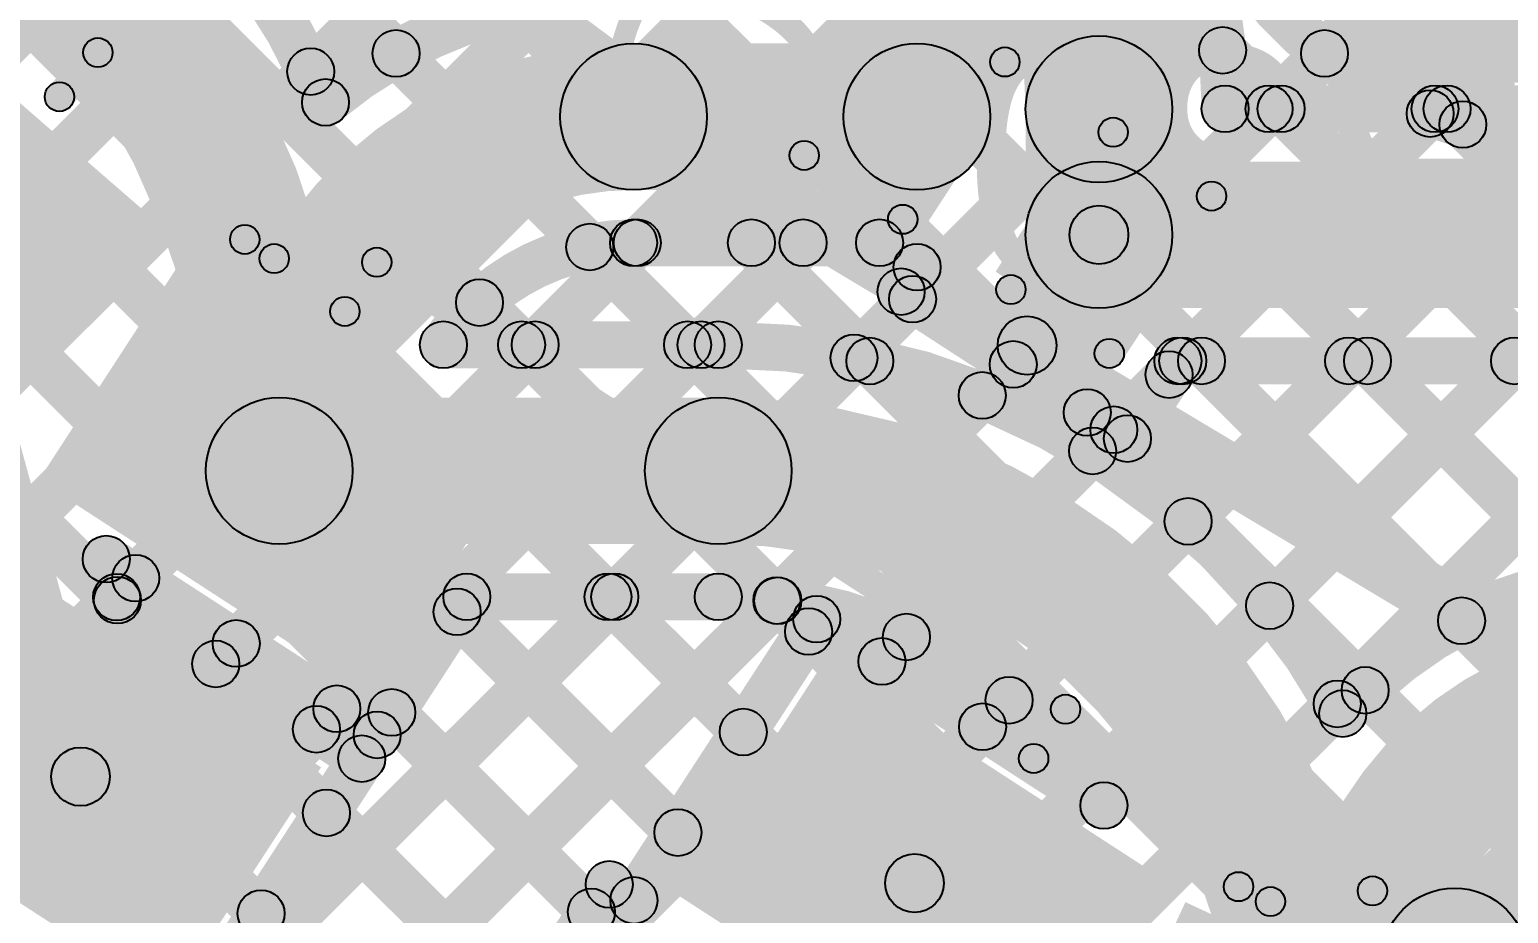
# Model space of a CAD drawing. Header units: millimetres. Extents: x -2.17 to 2.17, y -2.17 to 2.17.
# Drawn here: x -0.8598 to -0.6077, y -1.2034 to -1.0527 of the extents above; entities that cross this region are included whole.
import ezdxf

# ---------------------------------------------------------------- set-up
doc = ezdxf.new("R2010")
doc.units = ezdxf.units.MM
doc.header["$MEASUREMENT"] = 0
for name, color, linetype in [('BottomLayer', 5, 'Continuous'), ('BottomOverlay', 54, 'Continuous'), ('Mechanical2', 216, 'Continuous'), ('TopLayer', 1, 'Continuous'), ('TopOverlay', 2, 'Continuous'), ('TopPaste', 8, 'Continuous'), ('TopSolder', 216, 'Continuous')]:
    doc.layers.add(name, color=color, linetype=linetype)

# ---------------------------------------------------------------- blocks, each defined once
blk = doc.blocks.new('WS2812B_M____181')
at = {"layer": 'TopLayer'}
blk.add_hatch(color=1, dxfattribs=at).paths.add_polyline_path([(0.03504, 0.05079), (0.09409, 0.05079), (0.09409, 0.01142), (0.03504, 0.01142)])
at = {"layer": 'TopOverlay'}
for points in [[(-0.07, 0.0675), (-0.07, 0.0725), (0.07, 0.0725), (0.07, 0.0675)], [(0.0725, 0.06), (0.0675, 0.06), (0.0675, 0.07), (0.0725, 0.07)]]:
    blk.add_hatch(color=2, dxfattribs=at).paths.add_polyline_path(points)
h = blk.add_hatch(color=2, dxfattribs=at)
edge = h.paths.add_edge_path()
edge.add_arc((0.07, 0.07), 0.0025, 0, 360)
h = blk.add_hatch(color=2, dxfattribs=at)
edge = h.paths.add_edge_path()
edge.add_arc((0.07, 0.07), 0.0025, 0, 360)
h = blk.add_hatch(color=2, dxfattribs=at)
edge = h.paths.add_edge_path()
edge.add_arc((0.07, 0.06), 0.0025, 0, 360)
at = {"layer": 'TopPaste'}
blk.add_hatch(color=8, dxfattribs=at).paths.add_polyline_path([(0.03504, 0.05079), (0.09409, 0.05079), (0.09409, 0.01142), (0.03504, 0.01142)])
at = {"layer": 'TopSolder'}
blk.add_hatch(color=216, dxfattribs=at).paths.add_polyline_path([(0.03104, 0.05479), (0.09809, 0.05479), (0.09809, 0.00742), (0.03104, 0.00742)])
at = {"layer": 'TopOverlay'}
for centre in [(0.07, 0.07), (0.07, 0.07), (0.07, 0.06)]:
    blk.add_circle(centre, 0.0025, dxfattribs=at)
blk = doc.blocks.new('WS2812B_M____182')
at = {"layer": 'TopLayer'}
for points in [[(-0.09409, 0.05079), (-0.03504, 0.05079), (-0.03504, 0.01142), (-0.09409, 0.01142)], [(0.03504, 0.05079), (0.09409, 0.05079), (0.09409, 0.01142), (0.03504, 0.01142)], [(-0.09409, -0.01142), (-0.03504, -0.01142), (-0.03504, -0.05079), (-0.09409, -0.05079)]]:
    blk.add_hatch(color=1, dxfattribs=at).paths.add_polyline_path(points)
at = {"layer": 'TopOverlay'}
h = blk.add_hatch(color=2, dxfattribs=at)
edge = h.paths.add_edge_path()
edge.add_arc((-0.07, 0.07), 0.0025, 0, 360)
h = blk.add_hatch(color=2, dxfattribs=at)
edge = h.paths.add_edge_path()
edge.add_arc((-0.07, 0.07), 0.0025, 0, 360)
for points in [[(-0.07, 0.0675), (-0.07, 0.0725), (0.07, 0.0725), (0.07, 0.0675)], [(-0.0675, 0.06), (-0.0725, 0.06), (-0.0725, 0.07), (-0.0675, 0.07)], [(0.0725, 0.06), (0.0675, 0.06), (0.0675, 0.07), (0.0725, 0.07)]]:
    blk.add_hatch(color=2, dxfattribs=at).paths.add_polyline_path(points)
h = blk.add_hatch(color=2, dxfattribs=at)
edge = h.paths.add_edge_path()
edge.add_arc((0.07, 0.07), 0.0025, 0, 360)
h = blk.add_hatch(color=2, dxfattribs=at)
edge = h.paths.add_edge_path()
edge.add_arc((0.07, 0.07), 0.0025, 0, 360)
h = blk.add_hatch(color=2, dxfattribs=at)
edge = h.paths.add_edge_path()
edge.add_arc((-0.091, 0.061), 0.0025, 0, 360)
h = blk.add_hatch(color=2, dxfattribs=at)
edge = h.paths.add_edge_path()
edge.add_arc((-0.085, 0.061), 0.0025, 0, 360)
h = blk.add_hatch(color=2, dxfattribs=at)
edge = h.paths.add_edge_path()
edge.add_arc((-0.07, 0.06), 0.0025, 0, 360)
h = blk.add_hatch(color=2, dxfattribs=at)
edge = h.paths.add_edge_path()
edge.add_arc((0.07, 0.06), 0.0025, 0, 360)
at = {"layer": 'TopPaste'}
for points in [[(-0.09409, 0.05079), (-0.03504, 0.05079), (-0.03504, 0.01142), (-0.09409, 0.01142)], [(0.03504, 0.05079), (0.09409, 0.05079), (0.09409, 0.01142), (0.03504, 0.01142)], [(-0.09409, -0.01142), (-0.03504, -0.01142), (-0.03504, -0.05079), (-0.09409, -0.05079)]]:
    blk.add_hatch(color=8, dxfattribs=at).paths.add_polyline_path(points)
at = {"layer": 'TopSolder'}
for points in [[(-0.09809, 0.05479), (-0.03104, 0.05479), (-0.03104, 0.00742), (-0.09809, 0.00742)], [(0.03104, 0.05479), (0.09809, 0.05479), (0.09809, 0.00742), (0.03104, 0.00742)], [(-0.09809, -0.00742), (-0.03104, -0.00742), (-0.03104, -0.05479), (-0.09809, -0.05479)]]:
    blk.add_hatch(color=216, dxfattribs=at).paths.add_polyline_path(points)
at = {"layer": 'TopOverlay', "const_width": 0.005}
blk.add_lwpolyline([(-0.085, 0.061, 1), (-0.091, 0.061, 1)], format="xyb", close=True, dxfattribs=at)
at = {"layer": 'TopOverlay'}
for centre in [(-0.07, 0.07), (-0.07, 0.07), (0.07, 0.07), (0.07, 0.07), (-0.091, 0.061), (-0.085, 0.061), (-0.07, 0.06), (0.07, 0.06)]:
    blk.add_circle(centre, 0.0025, dxfattribs=at)
blk = doc.blocks.new('WS2812B_M____183')
at = {"layer": 'TopOverlay'}
h = blk.add_hatch(color=2, dxfattribs=at)
edge = h.paths.add_edge_path()
edge.add_arc((-0.07, 0.07), 0.0025, 0, 360)
h = blk.add_hatch(color=2, dxfattribs=at)
edge = h.paths.add_edge_path()
edge.add_arc((-0.07, 0.07), 0.0025, 0, 360)
for points in [[(-0.07, 0.0675), (-0.07, 0.0725), (0.07, 0.0725), (0.07, 0.0675)], [(-0.0675, 0.06), (-0.0725, 0.06), (-0.0725, 0.07), (-0.0675, 0.07)]]:
    blk.add_hatch(color=2, dxfattribs=at).paths.add_polyline_path(points)
h = blk.add_hatch(color=2, dxfattribs=at)
edge = h.paths.add_edge_path()
edge.add_arc((-0.091, 0.061), 0.0025, 0, 360)
h = blk.add_hatch(color=2, dxfattribs=at)
edge = h.paths.add_edge_path()
edge.add_arc((-0.085, 0.061), 0.0025, 0, 360)
at = {"layer": 'TopSolder'}
blk.add_hatch(color=216, dxfattribs=at).paths.add_polyline_path([(-0.09809, 0.05479), (-0.03104, 0.05479), (-0.03104, 0.00742), (-0.09809, 0.00742)])
at = {"layer": 'TopOverlay', "const_width": 0.005}
blk.add_lwpolyline([(-0.085, 0.061, 1), (-0.091, 0.061, 1)], format="xyb", close=True, dxfattribs=at)
at = {"layer": 'TopOverlay'}
for centre in [(-0.07, 0.07), (-0.07, 0.07), (-0.091, 0.061), (-0.085, 0.061)]:
    blk.add_circle(centre, 0.0025, dxfattribs=at)
blk = doc.blocks.new('C__0402_356')
at = {"layer": 'TopLayer'}
for points in [[(-0.0275, -0.0125), (-0.0275, 0.0125), (-0.0095, 0.0125), (-0.0095, -0.0125)], [(0.0095, -0.0125), (0.0095, 0.0125), (0.0275, 0.0125), (0.0275, -0.0125)]]:
    blk.add_hatch(color=1, dxfattribs=at).paths.add_polyline_path(points)
at = {"layer": 'TopOverlay'}
h = blk.add_hatch(color=2, dxfattribs=at)
edge = h.paths.add_edge_path()
edge.add_arc((-0.031, 0.016), 0.0025, 0, 360)
h = blk.add_hatch(color=2, dxfattribs=at)
edge = h.paths.add_edge_path()
edge.add_arc((-0.031, 0.016), 0.0025, 0, 360)
for points in [[(-0.011, 0.0185), (-0.011, 0.0135), (-0.031, 0.0135), (-0.031, 0.0185)], [(0.031, 0.0185), (0.031, 0.0135), (0.011, 0.0135), (0.011, 0.0185)], [(-0.0335, 0.016), (-0.0285, 0.016), (-0.0285, -0.016), (-0.0335, -0.016)], [(0.0285, 0.016), (0.0335, 0.016), (0.0335, -0.016), (0.0285, -0.016)], [(-0.011, -0.0135), (-0.011, -0.0185), (-0.031, -0.0185), (-0.031, -0.0135)], [(0.031, -0.0135), (0.031, -0.0185), (0.011, -0.0185), (0.011, -0.0135)]]:
    blk.add_hatch(color=2, dxfattribs=at).paths.add_polyline_path(points)
h = blk.add_hatch(color=2, dxfattribs=at)
edge = h.paths.add_edge_path()
edge.add_arc((-0.011, 0.016), 0.0025, 0, 360)
h = blk.add_hatch(color=2, dxfattribs=at)
edge = h.paths.add_edge_path()
edge.add_arc((0.011, 0.016), 0.0025, 0, 360)
h = blk.add_hatch(color=2, dxfattribs=at)
edge = h.paths.add_edge_path()
edge.add_arc((0.031, 0.016), 0.0025, 0, 360)
h = blk.add_hatch(color=2, dxfattribs=at)
edge = h.paths.add_edge_path()
edge.add_arc((0.031, 0.016), 0.0025, 0, 360)
h = blk.add_hatch(color=2, dxfattribs=at)
edge = h.paths.add_edge_path()
edge.add_arc((-0.031, -0.016), 0.0025, 0, 360)
h = blk.add_hatch(color=2, dxfattribs=at)
edge = h.paths.add_edge_path()
edge.add_arc((-0.031, -0.016), 0.0025, 0, 360)
h = blk.add_hatch(color=2, dxfattribs=at)
edge = h.paths.add_edge_path()
edge.add_arc((-0.011, -0.016), 0.0025, 0, 360)
h = blk.add_hatch(color=2, dxfattribs=at)
edge = h.paths.add_edge_path()
edge.add_arc((0.011, -0.016), 0.0025, 0, 360)
h = blk.add_hatch(color=2, dxfattribs=at)
edge = h.paths.add_edge_path()
edge.add_arc((0.031, -0.016), 0.0025, 0, 360)
h = blk.add_hatch(color=2, dxfattribs=at)
edge = h.paths.add_edge_path()
edge.add_arc((0.031, -0.016), 0.0025, 0, 360)
at = {"layer": 'TopPaste'}
for points in [[(-0.0275, -0.0125), (-0.0275, 0.0125), (-0.0095, 0.0125), (-0.0095, -0.0125)], [(0.0095, -0.0125), (0.0095, 0.0125), (0.0275, 0.0125), (0.0275, -0.0125)]]:
    blk.add_hatch(color=8, dxfattribs=at).paths.add_polyline_path(points)
at = {"layer": 'TopSolder'}
for points in [[(-0.02986, -0.01486), (-0.02986, 0.01486), (-0.00714, 0.01486), (-0.00714, -0.01486)], [(0.00714, -0.01486), (0.00714, 0.01486), (0.02986, 0.01486), (0.02986, -0.01486)]]:
    blk.add_hatch(color=216, dxfattribs=at).paths.add_polyline_path(points)
at = {"layer": 'TopOverlay'}
for centre in [(-0.031, 0.016), (-0.031, 0.016), (-0.011, 0.016), (0.011, 0.016), (0.031, 0.016), (0.031, 0.016), (-0.031, -0.016), (-0.031, -0.016), (-0.011, -0.016), (0.011, -0.016), (0.031, -0.016), (0.031, -0.016)]:
    blk.add_circle(centre, 0.0025, dxfattribs=at)

msp = doc.modelspace()

# ---------------------------------------------------------------- hatches: boundary and pattern name
at = {"layer": 'BottomLayer'}
for points in [[(-0.89989, -0.84667), (-0.89423, -0.84101), (-0.23021, -1.50503), (-0.23587, -1.51069)], [(-0.90283, -0.87201), (-0.89717, -0.86636), (-0.25895, -1.50457), (-0.26461, -1.51023)], [(-0.90283, -0.9003), (-0.89717, -0.89464), (-0.2877, -1.50412), (-0.29335, -1.50977)], [(-0.89717, -1.15082), (-0.90283, -1.14516), (-0.67195, -0.91428), (-0.66629, -0.91994)], [(-0.89717, -1.12254), (-0.90283, -1.11688), (-0.70023, -0.91428), (-0.69457, -0.91994)], [(-0.89717, -1.09425), (-0.90283, -1.08859), (-0.72852, -0.91428), (-0.72286, -0.91994)], [(-0.79852, -0.91976), (-0.79286, -0.9141), (-0.20147, -1.50549), (-0.20713, -1.51115)], [(-0.90283, -0.92858), (-0.89717, -0.92293), (-0.31644, -1.50366), (-0.3221, -1.50932)], [(-0.89717, -1.1791), (-0.90283, -1.17345), (-0.6789, -0.94952), (-0.67324, -0.95518)], [(-0.90283, -0.95687), (-0.89717, -0.95121), (-0.34518, -1.5032), (-0.35084, -1.50886)], [(-0.89717, -1.20739), (-0.90283, -1.20173), (-0.6789, -0.9778), (-0.67324, -0.98346)], [(-0.90283, -0.98515), (-0.89717, -0.97949), (-0.37392, -1.50274), (-0.37958, -1.5084)], [(-0.89717, -1.23567), (-0.90283, -1.23002), (-0.67134, -0.99852), (-0.66568, -1.00418)], [(-0.90283, -1.01344), (-0.89717, -1.00778), (-0.40266, -1.50229), (-0.40832, -1.50794)], [(-0.89717, -1.26396), (-0.90283, -1.2583), (-0.66496, -1.02043), (-0.6593, -1.02609)], [(-0.90283, -1.04172), (-0.89717, -1.03606), (-0.43141, -1.50183), (-0.43706, -1.50748)], [(-0.89717, -1.29224), (-0.90283, -1.28658), (-0.65561, -1.03937), (-0.64995, -1.04502)], [(-0.89717, -1.32053), (-0.90283, -1.31487), (-0.64187, -1.05391), (-0.63621, -1.05957)], [(-0.89717, -1.34881), (-0.90283, -1.34315), (-0.62385, -1.06417), (-0.61819, -1.06983)], [(-0.90283, -1.07), (-0.89717, -1.06435), (-0.46015, -1.50137), (-0.46581, -1.50703)], [(-0.61829, -1.0717), (-0.61263, -1.06605), (-0.17935, -1.49932), (-0.18501, -1.50498)], [(-0.89717, -1.37709), (-0.90283, -1.37144), (-0.60016, -1.06877), (-0.59451, -1.07443)], [(-0.89555, -1.43204), (-0.90121, -1.42639), (-0.5436, -1.06878), (-0.53795, -1.07444)], [(-0.88843, -1.45321), (-0.89409, -1.44755), (-0.51532, -1.06878), (-0.50966, -1.07444)], [(-0.87733, -1.47039), (-0.88298, -1.46473), (-0.48704, -1.06878), (-0.48138, -1.07444)], [(-0.89717, -1.40538), (-0.90283, -1.39972), (-0.57417, -1.07107), (-0.56852, -1.07672)], [(-0.90283, -1.09829), (-0.89717, -1.09263), (-0.48889, -1.50091), (-0.49455, -1.50657)], [(-0.90283, -1.12657), (-0.89717, -1.12092), (-0.51763, -1.50045), (-0.52329, -1.50611)], [(-0.90283, -1.15486), (-0.89717, -1.1492), (-0.54637, -1.5), (-0.55203, -1.50565)]]:
    msp.add_hatch(color=5, dxfattribs=at).paths.add_polyline_path(points)
h = msp.add_hatch(color=5, dxfattribs=at)
edge = h.paths.add_edge_path()
edge.add_arc((-0.63904, -1.05674), 0.004, 0, 360)
h = msp.add_hatch(color=5, dxfattribs=at)
edge = h.paths.add_edge_path()
edge.add_arc((-0.62102, -1.067), 0.004, 0, 360)
h = msp.add_hatch(color=5, dxfattribs=at)
edge = h.paths.add_edge_path()
edge.add_arc((-0.61546, -1.06887), 0.004, 0, 360)
at = {"layer": 'TopLayer'}
for points in [[(-0.9034, -0.9563), (-0.89774, -0.95064), (-0.79447, -1.05391), (-0.80013, -1.05957)], [(-0.69977, -0.96194), (-0.69411, -0.95628), (-0.58703, -1.06336), (-0.59269, -1.06901)], [(-0.80902, -1.06267), (-0.81467, -1.05701), (-0.7493, -0.99163), (-0.74364, -0.99729)], [(-0.66862, -1.02137), (-0.66296, -1.01572), (-0.61532, -1.06336), (-0.62097, -1.06901)], [(-0.64566, -1.06901), (-0.65132, -1.06336), (-0.61819, -1.03023), (-0.61253, -1.03589)], [(-0.61738, -1.06901), (-0.62303, -1.06336), (-0.60328, -1.04361), (-0.59762, -1.04926)], [(-0.65923, -1.05904), (-0.65357, -1.05339), (-0.6436, -1.06336), (-0.64926, -1.06901)], [(-0.75681, -1.08003), (-0.75681, -1.05503), (-0.70852, -1.05503), (-0.70852, -1.08003)], [(-0.65598, -1.07019), (-0.65598, -1.06219), (-0.58898, -1.06219), (-0.58898, -1.07019)], [(-0.66498, -1.08769), (-0.68998, -1.08769), (-0.68998, -1.06626), (-0.66498, -1.06626)], [(-0.67748, -1.10019), (-0.67748, -1.07519), (-0.58898, -1.07519), (-0.58898, -1.10019)], [(-0.88256, -1.0837), (-0.87291, -1.08107), (-0.84627, -1.17879), (-0.85591, -1.18142)], [(-0.77076, -1.10926), (-0.77642, -1.10361), (-0.75902, -1.08621), (-0.75336, -1.09186)], [(-0.75681, -1.09303), (-0.75681, -1.08503), (-0.71488, -1.08503), (-0.71488, -1.09303)], [(-0.74248, -1.10926), (-0.74813, -1.10361), (-0.73073, -1.08621), (-0.72508, -1.09186)], [(-0.73955, -1.09186), (-0.73389, -1.08621), (-0.71371, -1.10638), (-0.71937, -1.11204)], [(-0.71706, -1.09239), (-0.71271, -1.08568), (-0.70631, -1.08984), (-0.71066, -1.09655)], [(-0.68555, -1.10928), (-0.69393, -1.10383), (-0.68168, -1.08496), (-0.67329, -1.09041)], [(-0.76711, -1.09259), (-0.76145, -1.08693), (-0.74477, -1.10361), (-0.75043, -1.10926)], [(-0.70785, -1.09956), (-0.71456, -1.09521), (-0.71184, -1.09101), (-0.70513, -1.09537)], [(-0.71339, -1.10074), (-0.70903, -1.09403), (-0.67045, -1.11908), (-0.67481, -1.12579)], [(-0.78591, -1.10207), (-0.78025, -1.09642), (-0.77306, -1.10361), (-0.77872, -1.10926)], [(-0.71642, -1.11149), (-0.72207, -1.10583), (-0.71207, -1.09583), (-0.70642, -1.10149)], [(-0.78923, -1.11043), (-0.78923, -1.10243), (-0.74237, -1.10243), (-0.74237, -1.11043)], [(-0.66271, -1.11435), (-0.66837, -1.10869), (-0.66603, -1.10636), (-0.66038, -1.11201)], [(-0.65946, -1.13939), (-0.66512, -1.13373), (-0.63775, -1.10636), (-0.63209, -1.11201)], [(-0.66402, -1.11319), (-0.66402, -1.10519), (-0.58898, -1.10519), (-0.58898, -1.11319)], [(-0.66283, -1.11201), (-0.65717, -1.10636), (-0.61284, -1.15068), (-0.6185, -1.15634)], [(-0.64556, -1.15377), (-0.65121, -1.14811), (-0.60946, -1.10636), (-0.60381, -1.11201)], [(-0.63454, -1.11201), (-0.62889, -1.10636), (-0.59173, -1.14351), (-0.59739, -1.14917)], [(-0.69455, -1.1179), (-0.70021, -1.11225), (-0.69493, -1.10697), (-0.68927, -1.11262)], [(-0.66927, -1.12462), (-0.67598, -1.12026), (-0.66738, -1.10701), (-0.66067, -1.11136)], [(-0.63403, -1.17052), (-0.63969, -1.16487), (-0.58186, -1.10704), (-0.5762, -1.11269)], [(-0.81721, -1.14043), (-0.81721, -1.11543), (-0.74237, -1.11543), (-0.74237, -1.14043)], [(-0.68231, -1.12081), (-0.67666, -1.11516), (-0.62927, -1.16254), (-0.63493, -1.1682)], [(-0.67573, -1.12737), (-0.68139, -1.12171), (-0.67778, -1.1181), (-0.67212, -1.12376)], [(-0.85056, -1.14404), (-0.84284, -1.14194), (-0.84093, -1.14894), (-0.84865, -1.15105)], [(-0.84888, -1.14634), (-0.84452, -1.13963), (-0.79834, -1.16962), (-0.8027, -1.17633)], [(-0.8421, -1.15232), (-0.84775, -1.14666), (-0.84451, -1.14342), (-0.83886, -1.14907)], [(-0.84697, -1.15335), (-0.84261, -1.14664), (-0.80098, -1.17368), (-0.80533, -1.18039)], [(-0.82911, -1.22418), (-0.83476, -1.21852), (-0.76285, -1.14661), (-0.75719, -1.15226)], [(-0.78523, -1.15343), (-0.78523, -1.14543), (-0.74237, -1.14543), (-0.74237, -1.15343)], [(-0.764, -1.15226), (-0.75834, -1.14661), (-0.73528, -1.16967), (-0.74094, -1.17532)], [(-0.80841, -1.23176), (-0.81407, -1.22611), (-0.7352, -1.14725), (-0.72955, -1.1529)], [(-0.79717, -1.17515), (-0.80388, -1.1708), (-0.78859, -1.14726), (-0.78188, -1.15161)], [(-0.78972, -1.15482), (-0.78407, -1.14917), (-0.74642, -1.18681), (-0.75208, -1.19247)], [(-0.73506, -1.15292), (-0.7294, -1.14726), (-0.72415, -1.15252), (-0.7298, -1.15817)], [(-0.7534, -1.20338), (-0.76011, -1.19902), (-0.72895, -1.15105), (-0.72224, -1.1554)], [(-0.72778, -1.15658), (-0.72342, -1.14987), (-0.67447, -1.18166), (-0.67882, -1.18837)], [(-0.71164, -1.16328), (-0.7173, -1.15762), (-0.71313, -1.15346), (-0.70747, -1.15911)], [(-0.8252, -1.1637), (-0.83086, -1.15805), (-0.82736, -1.15455), (-0.82171, -1.16021)], [(-0.69449, -1.17442), (-0.70015, -1.16876), (-0.69563, -1.16424), (-0.68997, -1.1699)], [(-0.80805, -1.17484), (-0.81371, -1.16918), (-0.81022, -1.16569), (-0.80456, -1.17135)], [(-0.80086, -1.17197), (-0.7952, -1.16631), (-0.76117, -1.20035), (-0.76683, -1.206)], [(-0.83105, -1.22732), (-0.83776, -1.22297), (-0.80651, -1.17485), (-0.7998, -1.17921)], [(-0.812, -1.18912), (-0.80634, -1.18346), (-0.77231, -1.2175), (-0.77796, -1.22315)], [(-0.77737, -1.23111), (-0.78408, -1.22676), (-0.7643, -1.1963), (-0.75759, -1.20066)], [(-0.76313, -1.20183), (-0.75877, -1.19512), (-0.75458, -1.19785), (-0.75893, -1.20456)], [(-0.71352, -1.20021), (-0.7043, -1.19632), (-0.66406, -1.29157), (-0.67327, -1.29546)], [(-0.61685, -1.22411), (-0.61685, -1.19911), (-0.55516, -1.19911), (-0.55516, -1.22411)], [(-0.82313, -1.20627), (-0.81748, -1.20061), (-0.79198, -1.22611), (-0.79764, -1.23176)]]:
    msp.add_hatch(color=1, dxfattribs=at).paths.add_polyline_path(points)
h = msp.add_hatch(color=1, dxfattribs=at)
edge = h.paths.add_edge_path()
edge.add_arc((-0.7973, -1.05674), 0.004, 0, 360)
h = msp.add_hatch(color=1, dxfattribs=at)
edge = h.paths.add_edge_path()
edge.add_arc((-0.6564, -1.05621), 0.004, 0, 360)
h = msp.add_hatch(color=1, dxfattribs=at)
edge = h.paths.add_edge_path()
edge.add_arc((-0.81185, -1.05984), 0.004, 0, 360)
h = msp.add_hatch(color=1, dxfattribs=at)
edge = h.paths.add_edge_path()
edge.add_arc((-0.75681, -1.06753), 0.0125, 0, 360)
h = msp.add_hatch(color=1, dxfattribs=at)
edge = h.paths.add_edge_path()
edge.add_arc((-0.75681, -1.06753), 0.0125, 0, 360)
h = msp.add_hatch(color=1, dxfattribs=at)
edge = h.paths.add_edge_path()
edge.add_arc((-0.70852, -1.06753), 0.0125, 0, 360)
h = msp.add_hatch(color=1, dxfattribs=at)
edge = h.paths.add_edge_path()
edge.add_arc((-0.67748, -1.06626), 0.0125, 0, 360)
h = msp.add_hatch(color=1, dxfattribs=at)
edge = h.paths.add_edge_path()
edge.add_arc((-0.67748, -1.06626), 0.0125, 0, 360)
h = msp.add_hatch(color=1, dxfattribs=at)
edge = h.paths.add_edge_path()
edge.add_arc((-0.80933, -1.06509), 0.004, 0, 360)
h = msp.add_hatch(color=1, dxfattribs=at)
edge = h.paths.add_edge_path()
edge.add_arc((-0.80933, -1.06509), 0.004, 0, 360)
h = msp.add_hatch(color=1, dxfattribs=at)
edge = h.paths.add_edge_path()
edge.add_arc((-0.65598, -1.06619), 0.004, 0, 360)
h = msp.add_hatch(color=1, dxfattribs=at)
edge = h.paths.add_edge_path()
edge.add_arc((-0.65598, -1.06619), 0.004, 0, 360)
h = msp.add_hatch(color=1, dxfattribs=at)
edge = h.paths.add_edge_path()
edge.add_arc((-0.64849, -1.06619), 0.004, 0, 360)
h = msp.add_hatch(color=1, dxfattribs=at)
edge = h.paths.add_edge_path()
edge.add_arc((-0.64643, -1.06619), 0.004, 0, 360)
h = msp.add_hatch(color=1, dxfattribs=at)
edge = h.paths.add_edge_path()
edge.add_arc((-0.6202, -1.06619), 0.004, 0, 360)
h = msp.add_hatch(color=1, dxfattribs=at)
edge = h.paths.add_edge_path()
edge.add_arc((-0.61815, -1.06619), 0.004, 0, 360)
h = msp.add_hatch(color=1, dxfattribs=at)
edge = h.paths.add_edge_path()
edge.add_arc((-0.67748, -1.08769), 0.0125, 0, 360)
h = msp.add_hatch(color=1, dxfattribs=at)
edge = h.paths.add_edge_path()
edge.add_arc((-0.67748, -1.08769), 0.0125, 0, 360)
h = msp.add_hatch(color=1, dxfattribs=at)
edge = h.paths.add_edge_path()
edge.add_arc((-0.67748, -1.08769), 0.005, 0, 360)
h = msp.add_hatch(color=1, dxfattribs=at)
edge = h.paths.add_edge_path()
edge.add_arc((-0.76428, -1.08976), 0.004, 0, 360)
h = msp.add_hatch(color=1, dxfattribs=at)
edge = h.paths.add_edge_path()
edge.add_arc((-0.75681, -1.08903), 0.004, 0, 360)
h = msp.add_hatch(color=1, dxfattribs=at)
edge = h.paths.add_edge_path()
edge.add_arc((-0.75681, -1.08903), 0.004, 0, 360)
h = msp.add_hatch(color=1, dxfattribs=at)
edge = h.paths.add_edge_path()
edge.add_arc((-0.75619, -1.08903), 0.004, 0, 360)
h = msp.add_hatch(color=1, dxfattribs=at)
edge = h.paths.add_edge_path()
edge.add_arc((-0.73672, -1.08903), 0.004, 0, 360)
h = msp.add_hatch(color=1, dxfattribs=at)
edge = h.paths.add_edge_path()
edge.add_arc((-0.72791, -1.08903), 0.004, 0, 360)
h = msp.add_hatch(color=1, dxfattribs=at)
edge = h.paths.add_edge_path()
edge.add_arc((-0.71488, -1.08903), 0.004, 0, 360)
h = msp.add_hatch(color=1, dxfattribs=at)
edge = h.paths.add_edge_path()
edge.add_arc((-0.71488, -1.08903), 0.004, 0, 360)
h = msp.add_hatch(color=1, dxfattribs=at)
edge = h.paths.add_edge_path()
edge.add_arc((-0.70848, -1.09319), 0.004, 0, 360)
h = msp.add_hatch(color=1, dxfattribs=at)
edge = h.paths.add_edge_path()
edge.add_arc((-0.70848, -1.09319), 0.004, 0, 360)
h = msp.add_hatch(color=1, dxfattribs=at)
edge = h.paths.add_edge_path()
edge.add_arc((-0.71121, -1.09738), 0.004, 0, 360)
h = msp.add_hatch(color=1, dxfattribs=at)
edge = h.paths.add_edge_path()
edge.add_arc((-0.71121, -1.09738), 0.004, 0, 360)
h = msp.add_hatch(color=1, dxfattribs=at)
edge = h.paths.add_edge_path()
edge.add_arc((-0.78308, -1.09924), 0.004, 0, 360)
h = msp.add_hatch(color=1, dxfattribs=at)
edge = h.paths.add_edge_path()
edge.add_arc((-0.70925, -1.09866), 0.004, 0, 360)
h = msp.add_hatch(color=1, dxfattribs=at)
edge = h.paths.add_edge_path()
edge.add_arc((-0.68974, -1.10656), 0.005, 0, 360)
h = msp.add_hatch(color=1, dxfattribs=at)
edge = h.paths.add_edge_path()
edge.add_arc((-0.78923, -1.10643), 0.004, 0, 360)
h = msp.add_hatch(color=1, dxfattribs=at)
edge = h.paths.add_edge_path()
edge.add_arc((-0.78923, -1.10643), 0.004, 0, 360)
h = msp.add_hatch(color=1, dxfattribs=at)
edge = h.paths.add_edge_path()
edge.add_arc((-0.77589, -1.10643), 0.004, 0, 360)
h = msp.add_hatch(color=1, dxfattribs=at)
edge = h.paths.add_edge_path()
edge.add_arc((-0.77359, -1.10643), 0.004, 0, 360)
h = msp.add_hatch(color=1, dxfattribs=at)
edge = h.paths.add_edge_path()
edge.add_arc((-0.7476, -1.10643), 0.004, 0, 360)
h = msp.add_hatch(color=1, dxfattribs=at)
edge = h.paths.add_edge_path()
edge.add_arc((-0.74531, -1.10643), 0.004, 0, 360)
h = msp.add_hatch(color=1, dxfattribs=at)
edge = h.paths.add_edge_path()
edge.add_arc((-0.74237, -1.10643), 0.004, 0, 360)
h = msp.add_hatch(color=1, dxfattribs=at)
edge = h.paths.add_edge_path()
edge.add_arc((-0.74237, -1.10643), 0.004, 0, 360)
h = msp.add_hatch(color=1, dxfattribs=at)
edge = h.paths.add_edge_path()
edge.add_arc((-0.71924, -1.10866), 0.004, 0, 360)
h = msp.add_hatch(color=1, dxfattribs=at)
edge = h.paths.add_edge_path()
edge.add_arc((-0.71654, -1.10921), 0.004, 0, 360)
h = msp.add_hatch(color=1, dxfattribs=at)
edge = h.paths.add_edge_path()
edge.add_arc((-0.6921, -1.10979), 0.004, 0, 360)
h = msp.add_hatch(color=1, dxfattribs=at)
edge = h.paths.add_edge_path()
edge.add_arc((-0.66402, -1.10919), 0.004, 0, 360)
h = msp.add_hatch(color=1, dxfattribs=at)
edge = h.paths.add_edge_path()
edge.add_arc((-0.66402, -1.10919), 0.004, 0, 360)
h = msp.add_hatch(color=1, dxfattribs=at)
edge = h.paths.add_edge_path()
edge.add_arc((-0.6632, -1.10919), 0.004, 0, 360)
h = msp.add_hatch(color=1, dxfattribs=at)
edge = h.paths.add_edge_path()
edge.add_arc((-0.66, -1.10919), 0.004, 0, 360)
h = msp.add_hatch(color=1, dxfattribs=at)
edge = h.paths.add_edge_path()
edge.add_arc((-0.63492, -1.10919), 0.004, 0, 360)
h = msp.add_hatch(color=1, dxfattribs=at)
edge = h.paths.add_edge_path()
edge.add_arc((-0.63171, -1.10919), 0.004, 0, 360)
h = msp.add_hatch(color=1, dxfattribs=at)
edge = h.paths.add_edge_path()
edge.add_arc((-0.60664, -1.10919), 0.004, 0, 360)
h = msp.add_hatch(color=1, dxfattribs=at)
edge = h.paths.add_edge_path()
edge.add_arc((-0.66554, -1.11152), 0.004, 0, 360)
h = msp.add_hatch(color=1, dxfattribs=at)
edge = h.paths.add_edge_path()
edge.add_arc((-0.69738, -1.11507), 0.004, 0, 360)
h = msp.add_hatch(color=1, dxfattribs=at)
edge = h.paths.add_edge_path()
edge.add_arc((-0.67948, -1.11799), 0.004, 0, 360)
h = msp.add_hatch(color=1, dxfattribs=at)
edge = h.paths.add_edge_path()
edge.add_arc((-0.81721, -1.12793), 0.0125, 0, 360)
h = msp.add_hatch(color=1, dxfattribs=at)
edge = h.paths.add_edge_path()
edge.add_arc((-0.81721, -1.12793), 0.0125, 0, 360)
h = msp.add_hatch(color=1, dxfattribs=at)
edge = h.paths.add_edge_path()
edge.add_arc((-0.81721, -1.12793), 0.0125, 0, 360)
h = msp.add_hatch(color=1, dxfattribs=at)
edge = h.paths.add_edge_path()
edge.add_arc((-0.74237, -1.12793), 0.0125, 0, 360)
h = msp.add_hatch(color=1, dxfattribs=at)
edge = h.paths.add_edge_path()
edge.add_arc((-0.74237, -1.12793), 0.0125, 0, 360)
h = msp.add_hatch(color=1, dxfattribs=at)
edge = h.paths.add_edge_path()
edge.add_arc((-0.67495, -1.12093), 0.004, 0, 360)
h = msp.add_hatch(color=1, dxfattribs=at)
edge = h.paths.add_edge_path()
edge.add_arc((-0.67263, -1.12244), 0.004, 0, 360)
h = msp.add_hatch(color=1, dxfattribs=at)
edge = h.paths.add_edge_path()
edge.add_arc((-0.67263, -1.12244), 0.004, 0, 360)
h = msp.add_hatch(color=1, dxfattribs=at)
edge = h.paths.add_edge_path()
edge.add_arc((-0.67856, -1.12454), 0.004, 0, 360)
h = msp.add_hatch(color=1, dxfattribs=at)
edge = h.paths.add_edge_path()
edge.add_arc((-0.66229, -1.13656), 0.004, 0, 360)
h = msp.add_hatch(color=1, dxfattribs=at)
edge = h.paths.add_edge_path()
edge.add_arc((-0.8467, -1.14299), 0.004, 0, 360)
h = msp.add_hatch(color=1, dxfattribs=at)
edge = h.paths.add_edge_path()
edge.add_arc((-0.8467, -1.14299), 0.004, 0, 360)
h = msp.add_hatch(color=1, dxfattribs=at)
edge = h.paths.add_edge_path()
edge.add_arc((-0.84168, -1.14624), 0.004, 0, 360)
h = msp.add_hatch(color=1, dxfattribs=at)
edge = h.paths.add_edge_path()
edge.add_arc((-0.84493, -1.14949), 0.004, 0, 360)
h = msp.add_hatch(color=1, dxfattribs=at)
edge = h.paths.add_edge_path()
edge.add_arc((-0.84479, -1.14999), 0.004, 0, 360)
h = msp.add_hatch(color=1, dxfattribs=at)
edge = h.paths.add_edge_path()
edge.add_arc((-0.84479, -1.14999), 0.004, 0, 360)
h = msp.add_hatch(color=1, dxfattribs=at)
edge = h.paths.add_edge_path()
edge.add_arc((-0.78523, -1.14943), 0.004, 0, 360)
h = msp.add_hatch(color=1, dxfattribs=at)
edge = h.paths.add_edge_path()
edge.add_arc((-0.78523, -1.14943), 0.004, 0, 360)
h = msp.add_hatch(color=1, dxfattribs=at)
edge = h.paths.add_edge_path()
edge.add_arc((-0.76117, -1.14943), 0.004, 0, 360)
h = msp.add_hatch(color=1, dxfattribs=at)
edge = h.paths.add_edge_path()
edge.add_arc((-0.76002, -1.14943), 0.004, 0, 360)
h = msp.add_hatch(color=1, dxfattribs=at)
edge = h.paths.add_edge_path()
edge.add_arc((-0.74237, -1.14943), 0.004, 0, 360)
h = msp.add_hatch(color=1, dxfattribs=at)
edge = h.paths.add_edge_path()
edge.add_arc((-0.74237, -1.14943), 0.004, 0, 360)
h = msp.add_hatch(color=1, dxfattribs=at)
edge = h.paths.add_edge_path()
edge.add_arc((-0.73238, -1.15007), 0.004, 0, 360)
h = msp.add_hatch(color=1, dxfattribs=at)
edge = h.paths.add_edge_path()
edge.add_arc((-0.73223, -1.15009), 0.004, 0, 360)
h = msp.add_hatch(color=1, dxfattribs=at)
edge = h.paths.add_edge_path()
edge.add_arc((-0.64839, -1.15094), 0.004, 0, 360)
h = msp.add_hatch(color=1, dxfattribs=at)
edge = h.paths.add_edge_path()
edge.add_arc((-0.7869, -1.15199), 0.004, 0, 360)
h = msp.add_hatch(color=1, dxfattribs=at)
edge = h.paths.add_edge_path()
edge.add_arc((-0.7256, -1.15323), 0.004, 0, 360)
h = msp.add_hatch(color=1, dxfattribs=at)
edge = h.paths.add_edge_path()
edge.add_arc((-0.7256, -1.15323), 0.004, 0, 360)
h = msp.add_hatch(color=1, dxfattribs=at)
edge = h.paths.add_edge_path()
edge.add_arc((-0.72698, -1.15535), 0.004, 0, 360)
h = msp.add_hatch(color=1, dxfattribs=at)
edge = h.paths.add_edge_path()
edge.add_arc((-0.61567, -1.15351), 0.004, 0, 360)
h = msp.add_hatch(color=1, dxfattribs=at)
edge = h.paths.add_edge_path()
edge.add_arc((-0.82454, -1.15738), 0.004, 0, 360)
h = msp.add_hatch(color=1, dxfattribs=at)
edge = h.paths.add_edge_path()
edge.add_arc((-0.7103, -1.15628), 0.004, 0, 360)
h = msp.add_hatch(color=1, dxfattribs=at)
edge = h.paths.add_edge_path()
edge.add_arc((-0.82803, -1.16088), 0.004, 0, 360)
h = msp.add_hatch(color=1, dxfattribs=at)
edge = h.paths.add_edge_path()
edge.add_arc((-0.71447, -1.16045), 0.004, 0, 360)
h = msp.add_hatch(color=1, dxfattribs=at)
edge = h.paths.add_edge_path()
edge.add_arc((-0.6321, -1.16537), 0.004, 0, 360)
h = msp.add_hatch(color=1, dxfattribs=at)
edge = h.paths.add_edge_path()
edge.add_arc((-0.80739, -1.16852), 0.004, 0, 360)
h = msp.add_hatch(color=1, dxfattribs=at)
edge = h.paths.add_edge_path()
edge.add_arc((-0.6928, -1.16707), 0.004, 0, 360)
h = msp.add_hatch(color=1, dxfattribs=at)
edge = h.paths.add_edge_path()
edge.add_arc((-0.63686, -1.16769), 0.004, 0, 360)
h = msp.add_hatch(color=1, dxfattribs=at)
edge = h.paths.add_edge_path()
edge.add_arc((-0.79803, -1.16914), 0.004, 0, 360)
h = msp.add_hatch(color=1, dxfattribs=at)
edge = h.paths.add_edge_path()
edge.add_arc((-0.63593, -1.16935), 0.004, 0, 360)
h = msp.add_hatch(color=1, dxfattribs=at)
edge = h.paths.add_edge_path()
edge.add_arc((-0.63593, -1.16935), 0.004, 0, 360)
h = msp.add_hatch(color=1, dxfattribs=at)
edge = h.paths.add_edge_path()
edge.add_arc((-0.81088, -1.17201), 0.004, 0, 360)
h = msp.add_hatch(color=1, dxfattribs=at)
edge = h.paths.add_edge_path()
edge.add_arc((-0.80052, -1.17298), 0.004, 0, 360)
h = msp.add_hatch(color=1, dxfattribs=at)
edge = h.paths.add_edge_path()
edge.add_arc((-0.80052, -1.17298), 0.004, 0, 360)
h = msp.add_hatch(color=1, dxfattribs=at)
edge = h.paths.add_edge_path()
edge.add_arc((-0.73811, -1.17249), 0.004, 0, 360)
h = msp.add_hatch(color=1, dxfattribs=at)
edge = h.paths.add_edge_path()
edge.add_arc((-0.69732, -1.17159), 0.004, 0, 360)
h = msp.add_hatch(color=1, dxfattribs=at)
edge = h.paths.add_edge_path()
edge.add_arc((-0.80315, -1.17703), 0.004, 0, 360)
h = msp.add_hatch(color=1, dxfattribs=at)
edge = h.paths.add_edge_path()
edge.add_arc((-0.80315, -1.17703), 0.004, 0, 360)
h = msp.add_hatch(color=1, dxfattribs=at)
edge = h.paths.add_edge_path()
edge.add_arc((-0.85109, -1.1801), 0.005, 0, 360)
h = msp.add_hatch(color=1, dxfattribs=at)
edge = h.paths.add_edge_path()
edge.add_arc((-0.67664, -1.18502), 0.004, 0, 360)
h = msp.add_hatch(color=1, dxfattribs=at)
edge = h.paths.add_edge_path()
edge.add_arc((-0.67664, -1.18502), 0.004, 0, 360)
h = msp.add_hatch(color=1, dxfattribs=at)
edge = h.paths.add_edge_path()
edge.add_arc((-0.80917, -1.18629), 0.004, 0, 360)
h = msp.add_hatch(color=1, dxfattribs=at)
edge = h.paths.add_edge_path()
edge.add_arc((-0.74925, -1.18964), 0.004, 0, 360)
h = msp.add_hatch(color=1, dxfattribs=at)
edge = h.paths.add_edge_path()
edge.add_arc((-0.76095, -1.19848), 0.004, 0, 360)
h = msp.add_hatch(color=1, dxfattribs=at)
edge = h.paths.add_edge_path()
edge.add_arc((-0.76095, -1.19848), 0.004, 0, 360)
h = msp.add_hatch(color=1, dxfattribs=at)
edge = h.paths.add_edge_path()
edge.add_arc((-0.70891, -1.19827), 0.005, 0, 360)
h = msp.add_hatch(color=1, dxfattribs=at)
edge = h.paths.add_edge_path()
edge.add_arc((-0.75675, -1.2012), 0.004, 0, 360)
h = msp.add_hatch(color=1, dxfattribs=at)
edge = h.paths.add_edge_path()
edge.add_arc((-0.75675, -1.2012), 0.004, 0, 360)
h = msp.add_hatch(color=1, dxfattribs=at)
edge = h.paths.add_edge_path()
edge.add_arc((-0.8203, -1.20344), 0.004, 0, 360)
h = msp.add_hatch(color=1, dxfattribs=at)
edge = h.paths.add_edge_path()
edge.add_arc((-0.764, -1.20318), 0.004, 0, 360)
h = msp.add_hatch(color=1, dxfattribs=at)
edge = h.paths.add_edge_path()
edge.add_arc((-0.61685, -1.21161), 0.0125, 0, 360)
h = msp.add_hatch(color=1, dxfattribs=at)
edge = h.paths.add_edge_path()
edge.add_arc((-0.61685, -1.21161), 0.0125, 0, 360)

# ---------------------------------------------------------------- linework, layer by layer
at = {"layer": 'BottomLayer'}
for points, const_width in [([(-0.5962, -1.05761, -0.414214), (-0.65132, -1.00249)], 0.01), ([(-0.5962, -1.07161, -0.414214), (-0.66532, -1.00249)], 0.008)]:
    msp.add_lwpolyline(points, format="xyb", dxfattribs=dict(at, const_width=const_width))
for centre in [(-0.63904, -1.05674), (-0.62102, -1.067), (-0.61546, -1.06887)]:
    msp.add_circle(centre, 0.004, dxfattribs=at)
at = {"layer": 'Mechanical2', "const_width": 0.01}
for points in [[(2.16535, 0.001, 1), (-2.16535, 0.001, 1)], [(2.08135, -0.01, 1), (-2.04935, -0.01, 1)], [(1.84055, 0.001, 1), (-1.84055, 0.001, 1)], [(1.6437, 0.001, 1), (-1.6437, 0.001, 1)], [(1.50394, 0, 1), (-1.50394, 0, 1)], [(1.30709, 0.001, 1), (-1.30709, 0.001, 1)], [(1.17323, 0.001, 1), (-1.17323, 0.001, 1)]]:
    msp.add_lwpolyline(points, format="xyb", close=True, dxfattribs=at)
at = {"layer": 'TopLayer'}
for points, const_width in [([(-0.535, -1.04661, -0.414214), (-0.62315, -0.95846)], 0.025), ([(-0.777, -0.96674, -0.414214), (-0.67748, -1.06626)], 0.025), ([(-0.72075, -0.95911, -0.278578), (-0.65598, -1.06619)], 0.008), ([(-0.535, -1.06811, -0.401157), (-0.64454, -0.96337)], 0.008), ([(-0.92496, -0.97784, -0.254004), (-0.80933, -1.06509)], 0.008), ([(-0.94748, -0.99766, -0.414214), (-0.81721, -1.12793)], 0.025), ([(-0.80933, -1.06509, -0.175823), (-0.75681, -1.04603)], 0.008), ([(-0.81721, -1.12793, -0.414214), (-0.75681, -1.06753)], 0.025), ([(-0.78923, -1.10643, -0.251404), (-0.75681, -1.08903)], 0.008), ([(-0.74237, -1.10643, -0.273444), (-0.63593, -1.16935)], 0.008), ([(-0.74237, -1.12793, -0.414214), (-0.64237, -1.22793)], 0.025), ([(-0.81854, -1.25044, -0.414214), (-0.91854, -1.15044)], 0.025), ([(-0.63593, -1.16935, -0.214163), (-0.58233, -1.14529)], 0.008), ([(-0.74237, -1.14943, -0.253304), (-0.67664, -1.18502)], 0.008), ([(-0.63256, -1.21702, -0.414214), (-0.58233, -1.16679)], 0.025), ([(-0.81854, -1.22894, -0.257409), (-0.88492, -1.19234)], 0.008), ([(-0.63256, -1.21702, -0.167282), (-0.61685, -1.21161)], 0.025)]:
    msp.add_lwpolyline(points, format="xyb", dxfattribs=dict(at, const_width=const_width))
for centre, radius in [((-0.7973, -1.05674), 0.004), ((-0.6564, -1.05621), 0.004), ((-0.81185, -1.05984), 0.004), ((-0.75681, -1.06753), 0.0125), ((-0.75681, -1.06753), 0.0125), ((-0.70852, -1.06753), 0.0125), ((-0.67748, -1.06626), 0.0125), ((-0.67748, -1.06626), 0.0125), ((-0.80933, -1.06509), 0.004), ((-0.80933, -1.06509), 0.004), ((-0.65598, -1.06619), 0.004), ((-0.65598, -1.06619), 0.004), ((-0.64849, -1.06619), 0.004), ((-0.64643, -1.06619), 0.004), ((-0.6202, -1.06619), 0.004), ((-0.61815, -1.06619), 0.004), ((-0.67748, -1.08769), 0.0125), ((-0.67748, -1.08769), 0.0125), ((-0.67748, -1.08769), 0.005), ((-0.76428, -1.08976), 0.004), ((-0.75681, -1.08903), 0.004), ((-0.75681, -1.08903), 0.004), ((-0.75619, -1.08903), 0.004), ((-0.73672, -1.08903), 0.004), ((-0.72791, -1.08903), 0.004), ((-0.71488, -1.08903), 0.004), ((-0.71488, -1.08903), 0.004), ((-0.70848, -1.09319), 0.004), ((-0.70848, -1.09319), 0.004), ((-0.71121, -1.09738), 0.004), ((-0.71121, -1.09738), 0.004), ((-0.78308, -1.09924), 0.004), ((-0.70925, -1.09866), 0.004), ((-0.68974, -1.10656), 0.005), ((-0.78923, -1.10643), 0.004), ((-0.78923, -1.10643), 0.004), ((-0.77589, -1.10643), 0.004), ((-0.77359, -1.10643), 0.004), ((-0.7476, -1.10643), 0.004), ((-0.74531, -1.10643), 0.004), ((-0.74237, -1.10643), 0.004), ((-0.74237, -1.10643), 0.004), ((-0.71924, -1.10866), 0.004), ((-0.71654, -1.10921), 0.004), ((-0.6921, -1.10979), 0.004), ((-0.66402, -1.10919), 0.004), ((-0.66402, -1.10919), 0.004), ((-0.6632, -1.10919), 0.004), ((-0.66, -1.10919), 0.004), ((-0.63492, -1.10919), 0.004), ((-0.63171, -1.10919), 0.004), ((-0.60664, -1.10919), 0.004), ((-0.66554, -1.11152), 0.004), ((-0.69738, -1.11507), 0.004), ((-0.67948, -1.11799), 0.004), ((-0.81721, -1.12793), 0.0125), ((-0.81721, -1.12793), 0.0125), ((-0.81721, -1.12793), 0.0125), ((-0.74237, -1.12793), 0.0125), ((-0.74237, -1.12793), 0.0125), ((-0.67495, -1.12093), 0.004), ((-0.67263, -1.12244), 0.004), ((-0.67263, -1.12244), 0.004), ((-0.67856, -1.12454), 0.004), ((-0.66229, -1.13656), 0.004), ((-0.8467, -1.14299), 0.004), ((-0.8467, -1.14299), 0.004), ((-0.84168, -1.14624), 0.004), ((-0.84493, -1.14949), 0.004), ((-0.84479, -1.14999), 0.004), ((-0.84479, -1.14999), 0.004), ((-0.78523, -1.14943), 0.004), ((-0.78523, -1.14943), 0.004), ((-0.76117, -1.14943), 0.004), ((-0.76002, -1.14943), 0.004), ((-0.74237, -1.14943), 0.004), ((-0.74237, -1.14943), 0.004), ((-0.73238, -1.15007), 0.004), ((-0.73223, -1.15009), 0.004), ((-0.64839, -1.15094), 0.004), ((-0.7869, -1.15199), 0.004), ((-0.7256, -1.15323), 0.004), ((-0.7256, -1.15323), 0.004), ((-0.72698, -1.15535), 0.004), ((-0.61567, -1.15351), 0.004), ((-0.82454, -1.15738), 0.004), ((-0.7103, -1.15628), 0.004), ((-0.82803, -1.16088), 0.004), ((-0.71447, -1.16045), 0.004), ((-0.6321, -1.16537), 0.004), ((-0.80739, -1.16852), 0.004), ((-0.6928, -1.16707), 0.004), ((-0.63686, -1.16769), 0.004), ((-0.79803, -1.16914), 0.004), ((-0.63593, -1.16935), 0.004), ((-0.63593, -1.16935), 0.004), ((-0.81088, -1.17201), 0.004), ((-0.80052, -1.17298), 0.004), ((-0.80052, -1.17298), 0.004), ((-0.73811, -1.17249), 0.004), ((-0.69732, -1.17159), 0.004), ((-0.80315, -1.17703), 0.004), ((-0.80315, -1.17703), 0.004), ((-0.85109, -1.1801), 0.005), ((-0.67664, -1.18502), 0.004), ((-0.67664, -1.18502), 0.004), ((-0.80917, -1.18629), 0.004), ((-0.74925, -1.18964), 0.004), ((-0.76095, -1.19848), 0.004), ((-0.76095, -1.19848), 0.004), ((-0.70891, -1.19827), 0.005), ((-0.75675, -1.2012), 0.004), ((-0.75675, -1.2012), 0.004), ((-0.8203, -1.20344), 0.004), ((-0.764, -1.20318), 0.004), ((-0.61685, -1.21161), 0.0125), ((-0.61685, -1.21161), 0.0125)]:
    msp.add_circle(centre, radius, dxfattribs=at)

# ---------------------------------------------------------------- block references
for name, p, rotation in [('WS2812B_M____181', (-0.94687, -1.0635), 319), ('C__0402_356', (-0.693, -1.07761), 147), ('WS2812B_M____182', (-0.78, -1.18919), 327), ('WS2812B_M____183', (-0.597, -1.29261), 335.0000000000001)]:
    msp.add_blockref(name, p, dxfattribs=dict(rotation=rotation))

# ---------------------------------------------------------------- texts
at = {"layer": 'BottomOverlay', "text_generation_flag": 2}
for s, p in [('Q10', (-0.668, -1.04361)), ('R30', (-0.60226, -1.09561))]:
    msp.add_text(s, height=0.04, dxfattribs=at).set_placement(p)
at = {"layer": 'TopOverlay'}
msp.add_text('@', height=0.04, rotation=237, dxfattribs=at).set_placement((-0.736, -1.02861))

doc.saveas('drawing.dxf')
